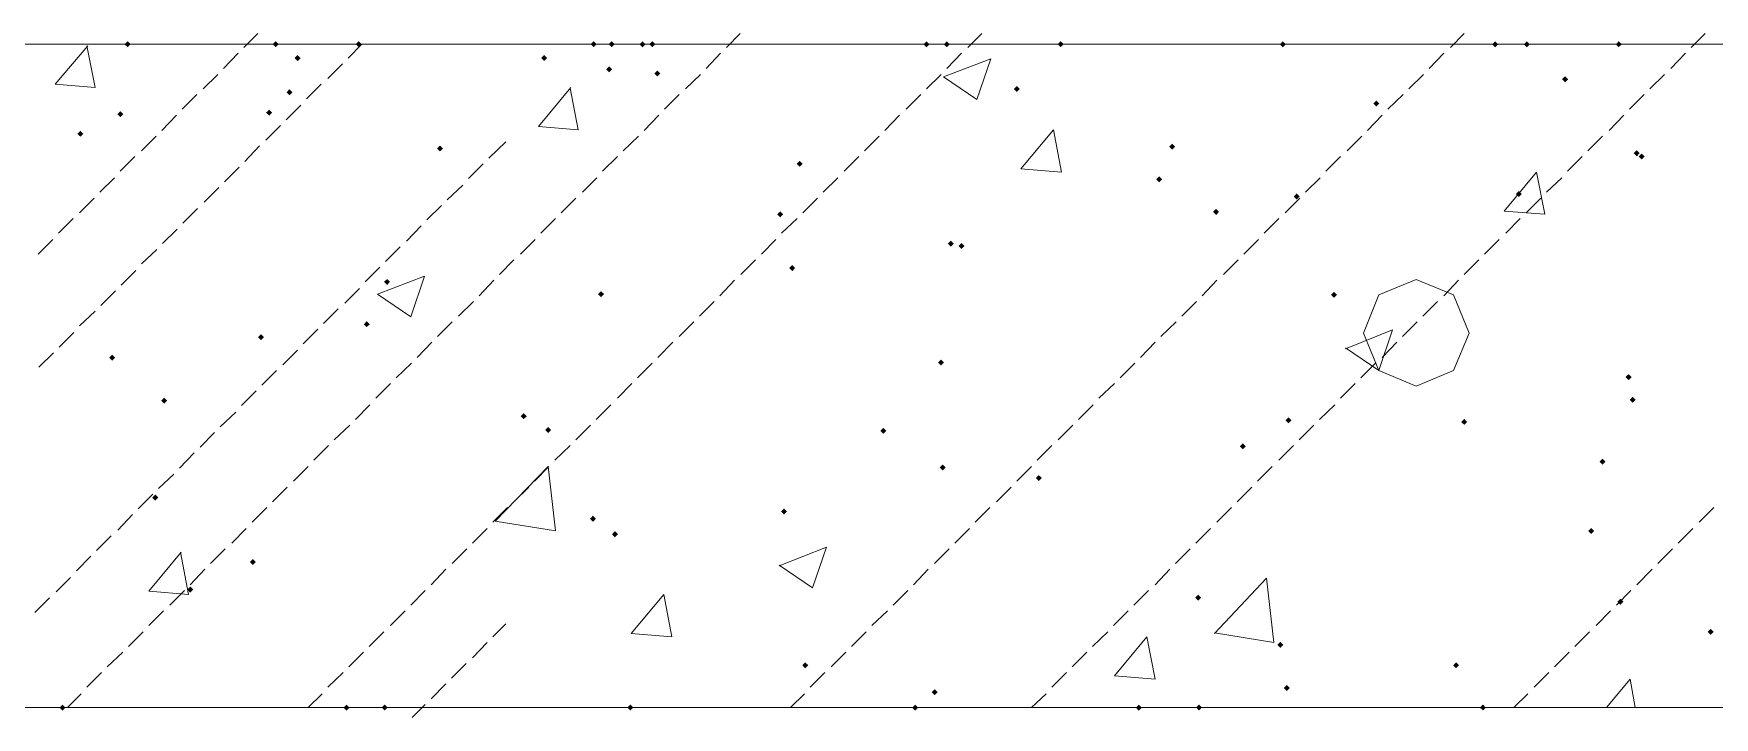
# Model space of a CAD drawing. Header units: millimetres. Extents: x -4415 to 173792, y -78716 to 47289.
# Drawn here: x 16672 to 18890, y 2368 to 3270 of the extents above; entities that cross this region are included whole.
import ezdxf

# ---------------------------------------------------------------- set-up
doc = ezdxf.new("R2010")
doc.units = ezdxf.units.MM

msp = doc.modelspace()

# ---------------------------------------------------------------- hatches: boundary and pattern name
h = msp.add_hatch(color=0)
h.dxf.hatch_style = 2
h.paths.add_polyline_path([(16796, 3251.9), (16792, 3255.8), (16796, 3259.8), (16800, 3255.8)])
h = msp.add_hatch(color=0)
h.dxf.hatch_style = 2
h.paths.add_polyline_path([(16796, 3251.9), (16792, 3255.8), (16796, 3259.8), (16800, 3255.8)])
h = msp.add_hatch(color=0)
h.dxf.hatch_style = 2
h.paths.add_polyline_path([(16796, 3251.9), (16792, 3255.8), (16796, 3259.8), (16800, 3255.8)])
h = msp.add_hatch(color=0)
h.dxf.hatch_style = 2
h.paths.add_polyline_path([(16991.4, 3251.9), (16987.4, 3255.8), (16991.4, 3259.8), (16995.4, 3255.8)])
h = msp.add_hatch(color=0)
h.dxf.hatch_style = 2
h.paths.add_polyline_path([(16991.4, 3251.9), (16987.4, 3255.8), (16991.4, 3259.8), (16995.4, 3255.8)])
h = msp.add_hatch(color=0)
h.dxf.hatch_style = 2
h.paths.add_polyline_path([(16991.4, 3251.9), (16987.4, 3255.8), (16991.4, 3259.8), (16995.4, 3255.8)])
h = msp.add_hatch(color=0)
h.dxf.hatch_style = 2
h.paths.add_polyline_path([(17020.4, 3233.6), (17016.4, 3237.6), (17020.4, 3241.6), (17024.4, 3237.6)])
h = msp.add_hatch(color=0)
h.dxf.hatch_style = 2
h.paths.add_polyline_path([(17100.9, 3251.9), (17096.9, 3255.8), (17100.9, 3259.8), (17104.9, 3255.8)])
h = msp.add_hatch(color=0)
h.dxf.hatch_style = 2
h.paths.add_polyline_path([(17100.9, 3251.9), (17096.9, 3255.8), (17100.9, 3259.8), (17104.9, 3255.8)])
h = msp.add_hatch(color=0)
h.dxf.hatch_style = 2
h.paths.add_polyline_path([(17345.6, 3233.6), (17341.7, 3237.6), (17345.6, 3241.6), (17349.6, 3237.6)])
h = msp.add_hatch(color=0)
h.dxf.hatch_style = 2
h.paths.add_polyline_path([(17411.1, 3251.9), (17407.2, 3255.8), (17411.1, 3259.8), (17415.1, 3255.8)])
h = msp.add_hatch(color=0)
h.dxf.hatch_style = 2
h.paths.add_polyline_path([(17411.1, 3251.9), (17407.2, 3255.8), (17411.1, 3259.8), (17415.1, 3255.8)])
h = msp.add_hatch(color=0)
h.dxf.hatch_style = 2
h.paths.add_polyline_path([(17411.1, 3251.9), (17407.2, 3255.8), (17411.1, 3259.8), (17415.1, 3255.8)])
h = msp.add_hatch(color=0)
h.dxf.hatch_style = 2
h.paths.add_polyline_path([(17434.7, 3251.9), (17430.8, 3255.8), (17434.7, 3259.8), (17438.7, 3255.8)])
h = msp.add_hatch(color=0)
h.dxf.hatch_style = 2
h.paths.add_polyline_path([(17434.7, 3251.9), (17430.8, 3255.8), (17434.7, 3259.8), (17438.7, 3255.8)])
h = msp.add_hatch(color=0)
h.dxf.hatch_style = 2
h.paths.add_polyline_path([(17434.7, 3251.9), (17430.8, 3255.8), (17434.7, 3259.8), (17438.7, 3255.8)])
h = msp.add_hatch(color=0)
h.dxf.hatch_style = 2
h.paths.add_polyline_path([(17475.5, 3251.9), (17471.6, 3255.8), (17475.5, 3259.8), (17479.5, 3255.8)])
h = msp.add_hatch(color=0)
h.dxf.hatch_style = 2
h.paths.add_polyline_path([(17488.4, 3251.9), (17484.5, 3255.8), (17488.4, 3259.8), (17492.4, 3255.8)])
h = msp.add_hatch(color=0)
h.dxf.hatch_style = 2
h.paths.add_polyline_path([(17850.2, 3251.9), (17846.2, 3255.8), (17850.2, 3259.8), (17854.2, 3255.8)])
h = msp.add_hatch(color=0)
h.dxf.hatch_style = 2
h.paths.add_polyline_path([(17877, 3251.9), (17873.1, 3255.8), (17877, 3259.8), (17881, 3255.8)])
h = msp.add_hatch(color=0)
h.dxf.hatch_style = 2
h.paths.add_polyline_path([(17877, 3251.9), (17873.1, 3255.8), (17877, 3259.8), (17881, 3255.8)])
h = msp.add_hatch(color=0)
h.dxf.hatch_style = 2
h.paths.add_polyline_path([(17877, 3251.9), (17873.1, 3255.8), (17877, 3259.8), (17881, 3255.8)])
h = msp.add_hatch(color=0)
h.dxf.hatch_style = 2
h.paths.add_polyline_path([(18027.3, 3251.9), (18023.3, 3255.8), (18027.3, 3259.8), (18031.3, 3255.8)])
h = msp.add_hatch(color=0)
h.dxf.hatch_style = 2
h.paths.add_polyline_path([(18027.3, 3251.9), (18023.3, 3255.8), (18027.3, 3259.8), (18031.3, 3255.8)])
h = msp.add_hatch(color=0)
h.dxf.hatch_style = 2
h.paths.add_polyline_path([(18027.3, 3251.9), (18023.3, 3255.8), (18027.3, 3259.8), (18031.3, 3255.8)])
h = msp.add_hatch(color=0)
h.dxf.hatch_style = 2
h.paths.add_polyline_path([(18320.4, 3251.9), (18316.4, 3255.8), (18320.4, 3259.8), (18324.4, 3255.8)])
h = msp.add_hatch(color=0)
h.dxf.hatch_style = 2
h.paths.add_polyline_path([(18320.4, 3251.9), (18316.4, 3255.8), (18320.4, 3259.8), (18324.4, 3255.8)])
h = msp.add_hatch(color=0)
h.dxf.hatch_style = 2
h.paths.add_polyline_path([(18320.4, 3251.9), (18316.4, 3255.8), (18320.4, 3259.8), (18324.4, 3255.8)])
h = msp.add_hatch(color=0)
h.dxf.hatch_style = 2
h.paths.add_polyline_path([(18600.6, 3251.9), (18596.6, 3255.8), (18600.6, 3259.8), (18604.5, 3255.8)])
h = msp.add_hatch(color=0)
h.dxf.hatch_style = 2
h.paths.add_polyline_path([(18600.6, 3251.9), (18596.6, 3255.8), (18600.6, 3259.8), (18604.5, 3255.8)])
h = msp.add_hatch(color=0)
h.dxf.hatch_style = 2
h.paths.add_polyline_path([(18642.4, 3251.9), (18638.5, 3255.8), (18642.4, 3259.8), (18646.4, 3255.8)])
h = msp.add_hatch(color=0)
h.dxf.hatch_style = 2
h.paths.add_polyline_path([(18642.4, 3251.9), (18638.5, 3255.8), (18642.4, 3259.8), (18646.4, 3255.8)])
h = msp.add_hatch(color=0)
h.dxf.hatch_style = 2
h.paths.add_polyline_path([(18642.4, 3251.9), (18638.5, 3255.8), (18642.4, 3259.8), (18646.4, 3255.8)])
h = msp.add_hatch(color=0)
h.dxf.hatch_style = 2
h.paths.add_polyline_path([(18763.7, 3251.9), (18759.8, 3255.8), (18763.7, 3259.8), (18767.7, 3255.8)])
h = msp.add_hatch(color=0)
h.dxf.hatch_style = 2
h.paths.add_polyline_path([(18763.7, 3251.9), (18759.8, 3255.8), (18763.7, 3259.8), (18767.7, 3255.8)])
h = msp.add_hatch(color=0)
h.dxf.hatch_style = 2
h.paths.add_polyline_path([(18763.7, 3251.9), (18759.8, 3255.8), (18763.7, 3259.8), (18767.7, 3255.8)])
h = msp.add_hatch(color=0)
h.dxf.hatch_style = 2
h.paths.add_polyline_path([(17431.5, 3218.6), (17427.6, 3222.6), (17431.5, 3226.5), (17435.5, 3222.6)])
h = msp.add_hatch(color=0)
h.dxf.hatch_style = 2
h.paths.add_polyline_path([(17494.9, 3213.2), (17490.9, 3217.2), (17494.9, 3221.2), (17498.8, 3217.2)])
h = msp.add_hatch(color=0)
h.dxf.hatch_style = 2
h.paths.add_polyline_path([(17009.6, 3188.5), (17005.7, 3192.5), (17009.6, 3196.5), (17013.6, 3192.5)])
h = msp.add_hatch(color=0)
h.dxf.hatch_style = 2
h.paths.add_polyline_path([(17969.4, 3192.8), (17965.4, 3196.8), (17969.4, 3200.8), (17973.3, 3196.8)])
h = msp.add_hatch(color=0)
h.dxf.hatch_style = 2
h.paths.add_polyline_path([(18692.9, 3205.7), (18688.9, 3209.7), (18692.9, 3213.6), (18696.9, 3209.7)])
h = msp.add_hatch(color=0)
h.dxf.hatch_style = 2
h.paths.add_polyline_path([(18443.8, 3173.5), (18439.9, 3177.5), (18443.8, 3181.4), (18447.8, 3177.5)])
h = msp.add_hatch(color=0)
h.dxf.hatch_style = 2
h.paths.add_polyline_path([(16786.4, 3159.5), (16782.4, 3163.5), (16786.4, 3167.5), (16790.3, 3163.5)])
h = msp.add_hatch(color=0)
h.dxf.hatch_style = 2
h.paths.add_polyline_path([(16982.8, 3161.7), (16978.8, 3165.7), (16982.8, 3169.6), (16986.8, 3165.7)])
h = msp.add_hatch(color=0)
h.dxf.hatch_style = 2
h.paths.add_polyline_path([(16733.8, 3133.8), (16729.8, 3137.7), (16733.8, 3141.7), (16737.7, 3137.7)])
h = msp.add_hatch(color=0)
h.dxf.hatch_style = 2
h.paths.add_polyline_path([(17208.2, 3114.5), (17204.3, 3118.4), (17208.2, 3122.4), (17212.2, 3118.4)])
h = msp.add_hatch(color=0)
h.dxf.hatch_style = 2
h.paths.add_polyline_path([(18174.4, 3116.6), (18170.4, 3120.6), (18174.4, 3124.5), (18178.4, 3120.6)])
h = msp.add_hatch(color=0)
h.dxf.hatch_style = 2
h.paths.add_polyline_path([(18787.4, 3108), (18783.4, 3112), (18787.4, 3116), (18791.3, 3112)])
h = msp.add_hatch(color=0)
h.dxf.hatch_style = 2
h.paths.add_polyline_path([(18793.8, 3103.7), (18789.8, 3107.7), (18793.8, 3111.7), (18797.8, 3107.7)])
h = msp.add_hatch(color=0)
h.dxf.hatch_style = 2
h.paths.add_polyline_path([(17682.7, 3094.1), (17678.8, 3098), (17682.7, 3102), (17686.7, 3098)])
h = msp.add_hatch(color=0)
h.dxf.hatch_style = 2
h.paths.add_polyline_path([(18157.2, 3073.7), (18153.2, 3077.6), (18157.2, 3081.6), (18161.2, 3077.6)])
h = msp.add_hatch(color=0)
h.dxf.hatch_style = 2
h.paths.add_polyline_path([(18631.7, 3054.3), (18627.7, 3058.3), (18631.7, 3062.3), (18635.7, 3058.3)])
h = msp.add_hatch(color=0)
h.dxf.hatch_style = 2
h.paths.add_polyline_path([(18232.4, 3030.7), (18228.4, 3034.7), (18232.4, 3038.7), (18236.3, 3034.7)])
h = msp.add_hatch(color=0)
h.dxf.hatch_style = 2
h.paths.add_polyline_path([(18338.6, 3051.1), (18334.7, 3055.1), (18338.6, 3059.1), (18342.6, 3055.1)])
h = msp.add_hatch(color=0)
h.dxf.hatch_style = 2
h.paths.add_polyline_path([(17657, 3027.5), (17653, 3031.5), (17657, 3035.4), (17660.9, 3031.5)])
h = msp.add_hatch(color=0)
h.dxf.hatch_style = 2
h.paths.add_polyline_path([(17882.4, 2988.9), (17878.4, 2992.8), (17882.4, 2996.8), (17886.4, 2992.8)])
h = msp.add_hatch(color=0)
h.dxf.hatch_style = 2
h.paths.add_polyline_path([(17896.4, 2985.6), (17892.4, 2989.6), (17896.4, 2993.6), (17900.3, 2989.6)])
h = msp.add_hatch(color=0)
h.dxf.hatch_style = 2
h.paths.add_polyline_path([(17673.1, 2956.6), (17669.1, 2960.6), (17673.1, 2964.6), (17677, 2960.6)])
h = msp.add_hatch(color=0)
h.dxf.hatch_style = 2
h.paths.add_polyline_path([(17138.5, 2938.4), (17134.5, 2942.4), (17138.5, 2946.3), (17142.4, 2942.4)])
h = msp.add_hatch(color=0)
h.dxf.hatch_style = 2
h.paths.add_polyline_path([(17420.8, 2922.3), (17416.8, 2926.3), (17420.8, 2930.2), (17424.8, 2926.3)])
h = msp.add_hatch(color=0)
h.dxf.hatch_style = 2
h.paths.add_polyline_path([(18388, 2921.2), (18384, 2925.2), (18388, 2929.2), (18392, 2925.2)])
h = msp.add_hatch(color=0)
h.dxf.hatch_style = 2
h.paths.add_polyline_path([(17111.6, 2882.6), (17107.7, 2886.5), (17111.6, 2890.5), (17115.6, 2886.5)])
h = msp.add_hatch(color=0)
h.dxf.hatch_style = 2
h.paths.add_polyline_path([(16972.1, 2865.4), (16968.1, 2869.4), (16972.1, 2873.3), (16976, 2869.4)])
h = msp.add_hatch(color=0)
h.dxf.hatch_style = 2
h.paths.add_polyline_path([(16775.6, 2838.6), (16771.7, 2842.5), (16775.6, 2846.5), (16779.6, 2842.5)])
h = msp.add_hatch(color=0)
h.dxf.hatch_style = 2
h.paths.add_polyline_path([(17869.5, 2832.1), (17865.5, 2836.1), (17869.5, 2840.1), (17873.5, 2836.1)])
h = msp.add_hatch(color=0)
h.dxf.hatch_style = 2
h.paths.add_polyline_path([(18776.6, 2812.8), (18772.6, 2816.8), (18776.6, 2820.7), (18780.6, 2816.8)])
h = msp.add_hatch(color=0)
h.dxf.hatch_style = 2
h.paths.add_polyline_path([(16844.3, 2781.7), (16840.4, 2785.6), (16844.3, 2789.6), (16848.3, 2785.6)])
h = msp.add_hatch(color=0)
h.dxf.hatch_style = 2
h.paths.add_polyline_path([(18782, 2782.7), (18778, 2786.7), (18782, 2790.7), (18786, 2786.7)])
h = msp.add_hatch(color=0)
h.dxf.hatch_style = 2
h.paths.add_polyline_path([(17318.8, 2761.3), (17314.8, 2765.2), (17318.8, 2769.2), (17322.8, 2765.2)])
h = msp.add_hatch(color=0)
h.dxf.hatch_style = 2
h.paths.add_polyline_path([(17351, 2743), (17347, 2747), (17351, 2751), (17355, 2747)])
h = msp.add_hatch(color=0)
h.dxf.hatch_style = 2
h.paths.add_polyline_path([(18327.9, 2755.9), (18323.9, 2759.9), (18327.9, 2763.8), (18331.9, 2759.9)])
h = msp.add_hatch(color=0)
h.dxf.hatch_style = 2
h.paths.add_polyline_path([(18559.8, 2753.8), (18555.8, 2757.7), (18559.8, 2761.7), (18563.7, 2757.7)])
h = msp.add_hatch(color=0)
h.dxf.hatch_style = 2
h.paths.add_polyline_path([(17793.3, 2741.9), (17789.3, 2745.9), (17793.3, 2749.9), (17797.3, 2745.9)])
h = msp.add_hatch(color=0)
h.dxf.hatch_style = 2
h.paths.add_polyline_path([(18267.8, 2721.6), (18263.8, 2725.5), (18267.8, 2729.5), (18271.8, 2725.5)])
h = msp.add_hatch(color=0)
h.dxf.hatch_style = 2
h.paths.add_polyline_path([(18742.3, 2701.2), (18738.3, 2705.1), (18742.3, 2709.1), (18746.2, 2705.1)])
h = msp.add_hatch(color=0)
h.dxf.hatch_style = 2
h.paths.add_polyline_path([(17871.7, 2693.6), (17867.7, 2697.6), (17871.7, 2701.6), (17875.6, 2697.6)])
h = msp.add_hatch(color=0)
h.dxf.hatch_style = 2
h.paths.add_polyline_path([(17998.3, 2679.7), (17994.4, 2683.7), (17998.3, 2687.6), (18002.3, 2683.7)])
h = msp.add_hatch(color=0)
h.dxf.hatch_style = 2
h.paths.add_polyline_path([(16832.5, 2653.9), (16828.5, 2657.9), (16832.5, 2661.9), (16836.5, 2657.9)])
h = msp.add_hatch(color=0)
h.dxf.hatch_style = 2
h.paths.add_polyline_path([(17662.3, 2635.7), (17658.4, 2639.6), (17662.3, 2643.6), (17666.3, 2639.6)])
h = msp.add_hatch(color=0)
h.dxf.hatch_style = 2
h.paths.add_polyline_path([(17410.1, 2626), (17406.1, 2630), (17410.1, 2634), (17414, 2630)])
h = msp.add_hatch(color=0)
h.dxf.hatch_style = 2
h.paths.add_polyline_path([(18727.2, 2609.9), (18723.3, 2613.9), (18727.2, 2617.9), (18731.2, 2613.9)])
h = msp.add_hatch(color=0)
h.dxf.hatch_style = 2
h.paths.add_polyline_path([(17439, 2605.6), (17435.1, 2609.6), (17439, 2613.6), (17443, 2609.6)])
h = msp.add_hatch(color=0)
h.dxf.hatch_style = 2
h.paths.add_polyline_path([(16961.3, 2569.1), (16957.4, 2573.1), (16961.3, 2577.1), (16965.3, 2573.1)])
h = msp.add_hatch(color=0)
h.dxf.hatch_style = 2
h.paths.add_polyline_path([(16878.7, 2532.6), (16874.7, 2536.6), (16878.7, 2540.6), (16882.7, 2536.6)])
h = msp.add_hatch(color=0)
h.dxf.hatch_style = 2
h.paths.add_polyline_path([(18208.7, 2521.9), (18204.8, 2525.9), (18208.7, 2529.8), (18212.7, 2525.9)])
h = msp.add_hatch(color=0)
h.dxf.hatch_style = 2
h.paths.add_polyline_path([(18765.9, 2516.5), (18761.9, 2520.5), (18765.9, 2524.5), (18769.9, 2520.5)])
h = msp.add_hatch(color=0)
h.dxf.hatch_style = 2
h.paths.add_polyline_path([(18885, 2476.8), (18881.1, 2480.8), (18885, 2484.7), (18889, 2480.8)])
h = msp.add_hatch(color=0)
h.dxf.hatch_style = 2
h.paths.add_polyline_path([(18317.2, 2459.6), (18313.2, 2463.6), (18317.2, 2467.6), (18321.1, 2463.6)])
h = msp.add_hatch(color=0)
h.dxf.hatch_style = 2
h.paths.add_polyline_path([(17690.2, 2432.8), (17686.3, 2436.8), (17690.2, 2440.7), (17694.2, 2436.8)])
h = msp.add_hatch(color=0)
h.dxf.hatch_style = 2
h.paths.add_polyline_path([(18549, 2432.8), (18545.1, 2436.8), (18549, 2440.7), (18553, 2436.8)])
h = msp.add_hatch(color=0)
h.dxf.hatch_style = 2
h.paths.add_polyline_path([(17860.9, 2397.4), (17857, 2401.3), (17860.9, 2405.3), (17864.9, 2401.3)])
h = msp.add_hatch(color=0)
h.dxf.hatch_style = 2
h.paths.add_polyline_path([(18325.8, 2402.7), (18321.8, 2406.7), (18325.8, 2410.7), (18329.7, 2406.7)])
h = msp.add_hatch(color=0)
h.dxf.hatch_style = 2
h.paths.add_polyline_path([(16710.1, 2377), (16706.2, 2380.9), (16710.1, 2384.9), (16714.1, 2380.9)])
h = msp.add_hatch(color=0)
h.dxf.hatch_style = 2
h.paths.add_polyline_path([(16710.1, 2377), (16706.2, 2380.9), (16710.1, 2384.9), (16714.1, 2380.9)])
h = msp.add_hatch(color=0)
h.dxf.hatch_style = 2
h.paths.add_polyline_path([(16710.1, 2377), (16706.2, 2380.9), (16710.1, 2384.9), (16714.1, 2380.9)])
h = msp.add_hatch(color=0)
h.dxf.hatch_style = 2
h.paths.add_polyline_path([(17084.8, 2377), (17080.8, 2380.9), (17084.8, 2384.9), (17088.8, 2380.9)])
h = msp.add_hatch(color=0)
h.dxf.hatch_style = 2
h.paths.add_polyline_path([(17135.2, 2377), (17131.3, 2380.9), (17135.2, 2384.9), (17139.2, 2380.9)])
h = msp.add_hatch(color=0)
h.dxf.hatch_style = 2
h.paths.add_polyline_path([(17459.4, 2377), (17455.5, 2380.9), (17459.4, 2384.9), (17463.4, 2380.9)])
h = msp.add_hatch(color=0)
h.dxf.hatch_style = 2
h.paths.add_polyline_path([(17459.4, 2377), (17455.5, 2380.9), (17459.4, 2384.9), (17463.4, 2380.9)])
h = msp.add_hatch(color=0)
h.dxf.hatch_style = 2
h.paths.add_polyline_path([(17835.2, 2377), (17831.2, 2380.9), (17835.2, 2384.9), (17839.1, 2380.9)])
h = msp.add_hatch(color=0)
h.dxf.hatch_style = 2
h.paths.add_polyline_path([(17835.2, 2377), (17831.2, 2380.9), (17835.2, 2384.9), (17839.1, 2380.9)])
h = msp.add_hatch(color=0)
h.dxf.hatch_style = 2
h.paths.add_polyline_path([(18130.4, 2377), (18126.4, 2380.9), (18130.4, 2384.9), (18134.3, 2380.9)])
h = msp.add_hatch(color=0)
h.dxf.hatch_style = 2
h.paths.add_polyline_path([(18130.4, 2377), (18126.4, 2380.9), (18130.4, 2384.9), (18134.3, 2380.9)])
h = msp.add_hatch(color=0)
h.dxf.hatch_style = 2
h.paths.add_polyline_path([(18209.8, 2377), (18205.8, 2380.9), (18209.8, 2384.9), (18213.8, 2380.9)])
h = msp.add_hatch(color=0)
h.dxf.hatch_style = 2
h.paths.add_polyline_path([(18209.8, 2377), (18205.8, 2380.9), (18209.8, 2384.9), (18213.8, 2380.9)])
h = msp.add_hatch(color=0)
h.dxf.hatch_style = 2
h.paths.add_polyline_path([(18209.8, 2377), (18205.8, 2380.9), (18209.8, 2384.9), (18213.8, 2380.9)])
h = msp.add_hatch(color=0)
h.dxf.hatch_style = 2
h.paths.add_polyline_path([(18584.5, 2377), (18580.5, 2380.9), (18584.5, 2384.9), (18588.4, 2380.9)])

# ---------------------------------------------------------------- linework, layer by layer
at = {"color": 0, "lineweight": 0}
for points in [[(16949.5, 3251.5), (16967.8, 3269.8)], [(17586.1, 3251.5), (17604.4, 3269.8)], [(17904.9, 3251.5), (17923.2, 3269.8)], [(18541.5, 3251.5), (18559.8, 3269.8)], [(18859.3, 3251.5), (18877.5, 3269.8)], [(19744.9, 3255.8), (11172, 3255.8)], [(16700.5, 3203.2), (16743.4, 3253.7)], [(16753.1, 3198.9), (16742.3, 3253.7)], [(16922.7, 3223.6), (16942, 3244)], [(17086.9, 3237.6), (17105.2, 3255.8)], [(17559.3, 3223.6), (17578.6, 3244)], [(17877, 3223.6), (17896.4, 3244)], [(18513.6, 3223.6), (18532.9, 3244)], [(18832.4, 3223.6), (18851.8, 3244)], [(16895.9, 3196.8), (16915.2, 3216.1)], [(17060.1, 3210.7), (17079.4, 3230.1)], [(17532.4, 3196.8), (17551.8, 3216.1)], [(17850.2, 3196.8), (17869.5, 3216.1)], [(17872.7, 3212.9), (17935, 3236.5)], [(17916.7, 3182.8), (17935, 3236.5)], [(18486.8, 3196.8), (18506.1, 3216.1)], [(18804.5, 3196.8), (18823.9, 3216.1)], [(16700.5, 3203.2), (16753.1, 3198.9)], [(17032.2, 3183.9), (17051.5, 3203.2)], [(17338.1, 3147.4), (17381.1, 3198.9)], [(17390.7, 3143.1), (17380, 3197.9)], [(17872.7, 3212.9), (17916.7, 3182.8)], [(16867.9, 3170), (16887.3, 3189.3)], [(17005.4, 3156), (17024.7, 3175.3)], [(17504.5, 3170), (17523.8, 3189.3)], [(17823.4, 3170), (17842.7, 3189.3)], [(18458.9, 3170), (18479.3, 3189.3)], [(18777.7, 3170), (18797, 3189.3)], [(16841.1, 3142), (16860.4, 3162.4)], [(17477.7, 3142), (17497, 3162.4)], [(17795.4, 3142), (17814.8, 3162.4)], [(18432, 3142), (18451.4, 3162.4)], [(18750.9, 3142), (18770.2, 3162.4)], [(16814.3, 3115.2), (16833.6, 3134.5)], [(16978.5, 3129.2), (16997.8, 3148.5)], [(17338.1, 3147.4), (17390.7, 3143.1)], [(17449.8, 3115.2), (17470.2, 3134.5)], [(17768.6, 3115.2), (17787.9, 3134.5)], [(17974.7, 3091.6), (18017.7, 3143.1)], [(18028.4, 3087.3), (18017.7, 3143.1)], [(18405.2, 3115.2), (18424.5, 3134.5)], [(18722.9, 3115.2), (18742.3, 3134.5)], [(16786.4, 3088.4), (16805.7, 3107.7)], [(16950.6, 3101.2), (16969.9, 3121.6)], [(17272.7, 3105.5), (17295.2, 3127)], [(17422.9, 3088.4), (17442.3, 3107.7)], [(17741.8, 3088.4), (17761.1, 3107.7)], [(18377.3, 3088.4), (18396.6, 3107.7)], [(18696.1, 3088.4), (18715.4, 3107.7)], [(16923.8, 3074.4), (16943.1, 3093.7)], [(17245.8, 3078.7), (17265.1, 3098)], [(17974.7, 3091.6), (18028.4, 3087.3)], [(18612.4, 3035.8), (18655.3, 3087.3)], [(18666, 3031.5), (18655.3, 3087.3)], [(16759.5, 3060.5), (16778.8, 3079.8)], [(16896.9, 3047.6), (16916.3, 3066.9)], [(17217.9, 3050.8), (17238.3, 3070.1)], [(17396.1, 3060.5), (17415.4, 3079.8)], [(17713.9, 3060.5), (17733.2, 3079.8)], [(18350.4, 3060.5), (18369.8, 3079.8)], [(18668.2, 3060.5), (18688.6, 3079.8)], [(16732.7, 3033.6), (16752, 3052.9)], [(16869, 3019.7), (16888.3, 3039)], [(17191.1, 3024), (17210.4, 3043.3)], [(17368.2, 3033.6), (17387.5, 3052.9)], [(17687, 3033.6), (17706.3, 3052.9)], [(18323.6, 3033.6), (18342.9, 3052.9)], [(18641.4, 3033.6), (18660.7, 3052.9)], [(16704.8, 3006.8), (16724.1, 3026.1)], [(17164.2, 2996), (17183.6, 3016.4)], [(17341.4, 3006.8), (17360.7, 3026.1)], [(17659.1, 3006.8), (17679.5, 3026.1)], [(18295.7, 3006.8), (18315, 3026.1)], [(18612.4, 3035.8), (18666, 3031.5)], [(18614.5, 3006.8), (18633.8, 3026.1)], [(16677.9, 2978.9), (16697.3, 2998.2)], [(16842.2, 2992.8), (16861.5, 3012.1)], [(17314.5, 2978.9), (17333.8, 2998.2)], [(17632.3, 2978.9), (17651.6, 2998.2)], [(18268.9, 2978.9), (18288.2, 2998.2)], [(18586.6, 2978.9), (18605.9, 2998.2)], [(16814.3, 2966), (16834.7, 2985.3)], [(17136.3, 2969.2), (17155.6, 2988.5)], [(16787.4, 2938.1), (16806.8, 2957.4)], [(17109.5, 2942.4), (17128.8, 2961.7)], [(17125.6, 2926.3), (17187.8, 2949.9)], [(17169.6, 2896.2), (17187.8, 2949.9)], [(17286.6, 2952), (17305.9, 2971.4)], [(17605.4, 2952), (17624.8, 2971.4)], [(18242, 2952), (18261.3, 2971.4)], [(18559.8, 2952), (18579.1, 2971.4)], [(16760.6, 2911.2), (16779.9, 2930.6)], [(17082.6, 2914.5), (17102, 2933.8)], [(17259.8, 2924.1), (17279.1, 2944.5)], [(17577.5, 2924.1), (17596.8, 2944.5)], [(18214.1, 2924.1), (18233.4, 2944.5)], [(18532.9, 2924.1), (18552.3, 2944.5)], [(17054.7, 2887.6), (17074.1, 2906.9)], [(17125.6, 2926.3), (17169.6, 2896.2)], [(17232.9, 2897.3), (17252.3, 2916.6)], [(17550.7, 2897.3), (17570, 2916.6)], [(18187.3, 2897.3), (18206.6, 2916.6)], [(18505, 2897.3), (18524.3, 2916.6)], [(16732.7, 2884.4), (16753.1, 2903.7)], [(17205, 2870.4), (17224.3, 2889.8)], [(17523.8, 2870.4), (17543.2, 2889.8)], [(18159.4, 2870.4), (18179.8, 2889.8)], [(18478.2, 2870.4), (18497.5, 2889.8)], [(16705.8, 2856.5), (16725.2, 2875.8)], [(17027.9, 2860.8), (17047.2, 2880.1)], [(17178.2, 2842.5), (17197.5, 2862.9)], [(17495.9, 2842.5), (17515.3, 2862.9)], [(18132.5, 2842.5), (18151.8, 2862.9)], [(18403, 2854.3), (18465.3, 2879)], [(18447.1, 2825.4), (18465.3, 2879)], [(18451.4, 2842.5), (18470.7, 2862.9)], [(16679, 2829.7), (16698.3, 2849)], [(17001.1, 2832.9), (17020.4, 2852.2)], [(18403, 2855.4), (18447.1, 2825.4)], [(16973.1, 2806), (16992.5, 2825.4)], [(17150.3, 2815.7), (17170.7, 2835)], [(17469.1, 2815.7), (17488.4, 2835)], [(18105.7, 2815.7), (18125, 2835)], [(18423.4, 2815.7), (18442.8, 2835)], [(16946.3, 2779.2), (16965.6, 2798.5)], [(17123.4, 2788.9), (17142.8, 2808.2)], [(17442.3, 2788.9), (17461.6, 2808.2)], [(18077.8, 2788.9), (18098.2, 2808.2)], [(18396.6, 2788.9), (18415.9, 2808.2)], [(17096.6, 2760.9), (17115.9, 2780.3)], [(17414.4, 2760.9), (17433.7, 2780.3)], [(18050.9, 2760.9), (18070.3, 2780.3)], [(18368.7, 2760.9), (18389.1, 2780.3)], [(16918.4, 2751.3), (16938.8, 2770.6)], [(17068.7, 2734.1), (17089.1, 2753.4)], [(17387.5, 2734.1), (17406.8, 2753.4)], [(18024.1, 2734.1), (18043.4, 2753.4)], [(18341.9, 2734.1), (18361.2, 2753.4)], [(16891.6, 2724.5), (16910.9, 2743.8)], [(16864.7, 2696.5), (16884, 2716.9)], [(17041.8, 2707.3), (17061.2, 2726.6)], [(17359.6, 2707.3), (17380, 2726.6)], [(17996.2, 2707.3), (18015.5, 2726.6)], [(18315, 2707.3), (18334.3, 2726.6)], [(16836.8, 2669.7), (16857.2, 2689)], [(17015, 2679.4), (17034.3, 2698.7)], [(17281.2, 2626.8), (17351, 2698.7)], [(17332.8, 2679.4), (17352.1, 2698.7)], [(17360.7, 2613.9), (17351, 2698.7)], [(17969.4, 2679.4), (17988.7, 2698.7)], [(18287.1, 2679.4), (18306.4, 2698.7)], [(16810, 2642.9), (16829.3, 2662.2)], [(16987.1, 2652.5), (17006.4, 2671.8)], [(17305.9, 2652.5), (17325.3, 2671.8)], [(17942.5, 2652.5), (17961.8, 2671.8)], [(18260.3, 2652.5), (18279.6, 2671.8)], [(16960.3, 2625.7), (16979.6, 2645)], [(17278, 2625.7), (17297.3, 2645)], [(17914.6, 2625.7), (17933.9, 2645)], [(18233.4, 2625.7), (18252.8, 2645)], [(18870, 2625.7), (18889.3, 2645)], [(16783.1, 2615), (16802.5, 2635.4)], [(16933.4, 2597.8), (16952.7, 2617.1)], [(17251.2, 2597.8), (17270.5, 2617.1)], [(17281.2, 2626.8), (17360.7, 2613.9)], [(17887.8, 2597.8), (17907.1, 2617.1)], [(18205.5, 2597.8), (18224.8, 2617.1)], [(18842.1, 2597.8), (18861.4, 2617.1)], [(16755.2, 2588.1), (16774.5, 2607.4)], [(16728.4, 2561.3), (16747.7, 2580.6)], [(16823.9, 2534.4), (16866.9, 2586)], [(16876.5, 2530.1), (16865.8, 2586)], [(16905.5, 2570.9), (16924.8, 2590.3)], [(17224.3, 2570.9), (17243.7, 2590.3)], [(17655.9, 2567.7), (17718.2, 2592.4)], [(17699.9, 2538.7), (17718.2, 2592.4)], [(17860.9, 2570.9), (17880.3, 2590.3)], [(18178.7, 2570.9), (18198, 2590.3)], [(18815.3, 2570.9), (18834.6, 2590.3)], [(16701.6, 2533.4), (16720.9, 2552.7)], [(16878.7, 2543), (16898, 2563.4)], [(17196.4, 2543), (17215.8, 2563.4)], [(17655.9, 2568.8), (17699.9, 2538.7)], [(17833, 2543), (17852.3, 2563.4)], [(18151.8, 2543), (18171.2, 2563.4)], [(18230.2, 2478.6), (18298.9, 2551.6)], [(18308.6, 2466.8), (18298.9, 2551.6)], [(18787.4, 2543), (18807.8, 2563.4)], [(16823.9, 2534.4), (16876.5, 2530.1)], [(16851.8, 2516.2), (16871.2, 2535.5)], [(17169.6, 2516.2), (17188.9, 2535.5)], [(17460.5, 2478.6), (17503.5, 2530.1)], [(17514.2, 2474.3), (17503.5, 2530.1)], [(17806.2, 2516.2), (17825.5, 2535.5)], [(18123.9, 2516.2), (18143.3, 2535.5)], [(18760.5, 2516.2), (18779.8, 2535.5)], [(16673.6, 2506.5), (16693, 2525.9)], [(16823.9, 2489.4), (16843.3, 2508.7)], [(17142.8, 2489.4), (17162.1, 2508.7)], [(17778.3, 2489.4), (17798.7, 2508.7)], [(18097.1, 2489.4), (18116.4, 2508.7)], [(18733.7, 2489.4), (18753, 2508.7)], [(17278, 2474.3), (17295.2, 2491.5)], [(16797.1, 2461.4), (16816.4, 2480.8)], [(17114.8, 2461.4), (17134.2, 2480.8)], [(17251.2, 2446.4), (17270.5, 2466.8)], [(17460.5, 2478.6), (17514.2, 2474.3)], [(17751.4, 2461.4), (17770.8, 2480.8)], [(18069.2, 2461.4), (18089.6, 2480.8)], [(18098.2, 2422.8), (18141.1, 2474.3)], [(18151.8, 2418.5), (18141.1, 2474.3)], [(18230.2, 2479.7), (18308.6, 2466.8)], [(18705.8, 2461.4), (18725.1, 2480.8)], [(16769.2, 2434.6), (16789.6, 2453.9)], [(17088, 2434.6), (17107.3, 2453.9)], [(17724.6, 2434.6), (17743.9, 2453.9)], [(18042.3, 2434.6), (18061.7, 2453.9)], [(18678.9, 2434.6), (18698.3, 2453.9)], [(16742.3, 2407.8), (16761.7, 2427.1)], [(17060.1, 2407.8), (17080.5, 2427.1)], [(17223.3, 2419.6), (17242.6, 2438.9)], [(17696.7, 2407.8), (17716, 2427.1)], [(18015.5, 2407.8), (18034.8, 2427.1)], [(18098.2, 2422.8), (18151.8, 2418.5)], [(18652.1, 2407.8), (18671.4, 2427.1)], [(18747.6, 2380.9), (18778.8, 2418.5)], [(18785.2, 2380.9), (18778.8, 2418.5)], [(16716.6, 2380.9), (16734.8, 2399.2)], [(17034.3, 2380.9), (17052.6, 2399.2)], [(17196.4, 2392.7), (17215.8, 2412.1)], [(17670.9, 2380.9), (17689.2, 2399.2)], [(17988.7, 2380.9), (18008, 2399.2)], [(18625.3, 2380.9), (18643.5, 2399.2)], [(11172, 2380.9), (19744.9, 2380.9)], [(16657.5, 2380.9), (16685.4, 2380.9)], [(16696.2, 2380.9), (16723, 2380.9)], [(16734.8, 2380.9), (16761.7, 2380.9)], [(16773.5, 2380.9), (16800.3, 2380.9)], [(16811, 2380.9), (16839, 2380.9)], [(16849.7, 2380.9), (16877.6, 2380.9)], [(16888.3, 2380.9), (16916.3, 2380.9)], [(16927, 2380.9), (16954.9, 2380.9)], [(16965.6, 2380.9), (16992.5, 2380.9)], [(17004.3, 2380.9), (17031.1, 2380.9)], [(17042.9, 2380.9), (17069.8, 2380.9)], [(17080.5, 2380.9), (17108.4, 2380.9)], [(17119.1, 2380.9), (17147.1, 2380.9)], [(17157.8, 2380.9), (17185.7, 2380.9)], [(17171.7, 2368), (17188.9, 2385.2)], [(17196.4, 2380.9), (17224.3, 2380.9)], [(17235.1, 2380.9), (17263, 2380.9)], [(17273.7, 2380.9), (17300.6, 2380.9)], [(17312.4, 2380.9), (17339.2, 2380.9)], [(17351, 2380.9), (17377.9, 2380.9)], [(17388.6, 2380.9), (17416.5, 2380.9)], [(17427.2, 2380.9), (17455.1, 2380.9)], [(17465.9, 2380.9), (17493.8, 2380.9)], [(17504.5, 2380.9), (17532.4, 2380.9)], [(17543.2, 2380.9), (17570, 2380.9)], [(17581.8, 2380.9), (17608.7, 2380.9)], [(17620.5, 2380.9), (17647.3, 2380.9)], [(17658, 2380.9), (17685.9, 2380.9)], [(17696.7, 2380.9), (17724.6, 2380.9)], [(17735.3, 2380.9), (17763.2, 2380.9)], [(17774, 2380.9), (17801.9, 2380.9)], [(17812.6, 2380.9), (17840.5, 2380.9)], [(17851.3, 2380.9), (17878.1, 2380.9)], [(17889.9, 2380.9), (17916.7, 2380.9)], [(17928.6, 2380.9), (17955.4, 2380.9)], [(17966.1, 2380.9), (17994, 2380.9)], [(18004.8, 2380.9), (18032.7, 2380.9)], [(18043.4, 2380.9), (18071.3, 2380.9)], [(18082.1, 2380.9), (18110, 2380.9)], [(18120.7, 2380.9), (18147.6, 2380.9)], [(18159.4, 2380.9), (18186.2, 2380.9)], [(18198, 2380.9), (18224.8, 2380.9)], [(18235.6, 2380.9), (18263.5, 2380.9)], [(18274.2, 2380.9), (18302.1, 2380.9)], [(18312.9, 2380.9), (18340.8, 2380.9)], [(18351.5, 2380.9), (18379.4, 2380.9)], [(18390.2, 2380.9), (18418.1, 2380.9)], [(18428.8, 2380.9), (18455.6, 2380.9)], [(18467.5, 2380.9), (18494.3, 2380.9)], [(18505, 2380.9), (18532.9, 2380.9)], [(18543.7, 2380.9), (18571.6, 2380.9)], [(18582.3, 2380.9), (18610.2, 2380.9)], [(18621, 2380.9), (18648.9, 2380.9)], [(18659.6, 2380.9), (18687.5, 2380.9)], [(18698.3, 2380.9), (18725.1, 2380.9)], [(18736.9, 2380.9), (18763.7, 2380.9)], [(18775.5, 2380.9), (18802.4, 2380.9)], [(18813.1, 2380.9), (18841, 2380.9)], [(18851.8, 2380.9), (18879.7, 2380.9)]]:
    msp.add_lwpolyline(points, dxfattribs=at)
msp.add_lwpolyline([(18566.2, 2874.7), (18545.8, 2925.2), (18496.4, 2945.6), (18447.1, 2925.2), (18426.7, 2874.7), (18447.1, 2825.4), (18496.4, 2805), (18545.8, 2825.4)], close=True, dxfattribs=at)

doc.saveas('drawing.dxf')
